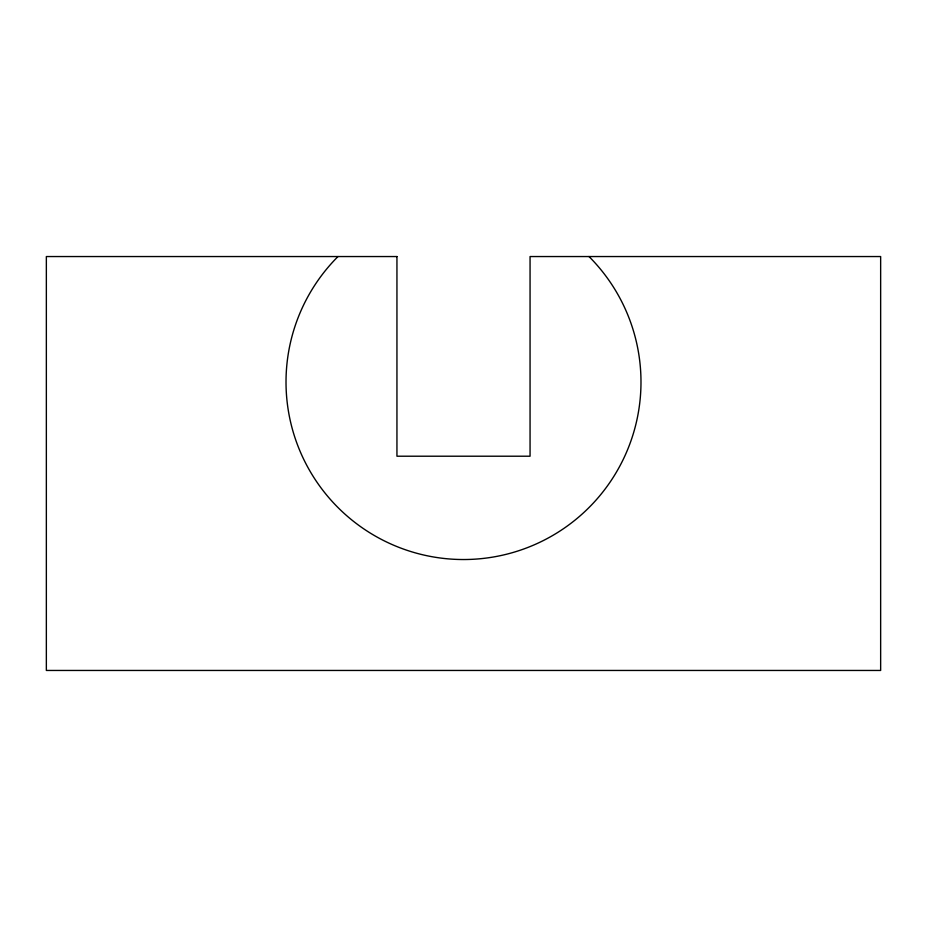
<?xml version="1.0" encoding="UTF-8"?>
<svg xmlns="http://www.w3.org/2000/svg" width="927" height="927" viewBox="0 0 927 927"><rect width="100%" height="100%" fill="white"/><g stroke="black" fill="none" stroke-linecap="round" stroke-linejoin="round"><path stroke-width="1.39" d="M589.004 256.547A177.486 177.486 0 0 1 589.004 507.544A177.486 177.486 0 0 1 337.996 507.544A177.486 177.486 0 0 1 337.996 256.547M396.941 256.547L46.35 256.547L46.35 670.453L880.65 670.453L880.65 256.547L530.059 256.547L530.059 456.211L396.941 456.211L396.941 256.547"/></g></svg>
